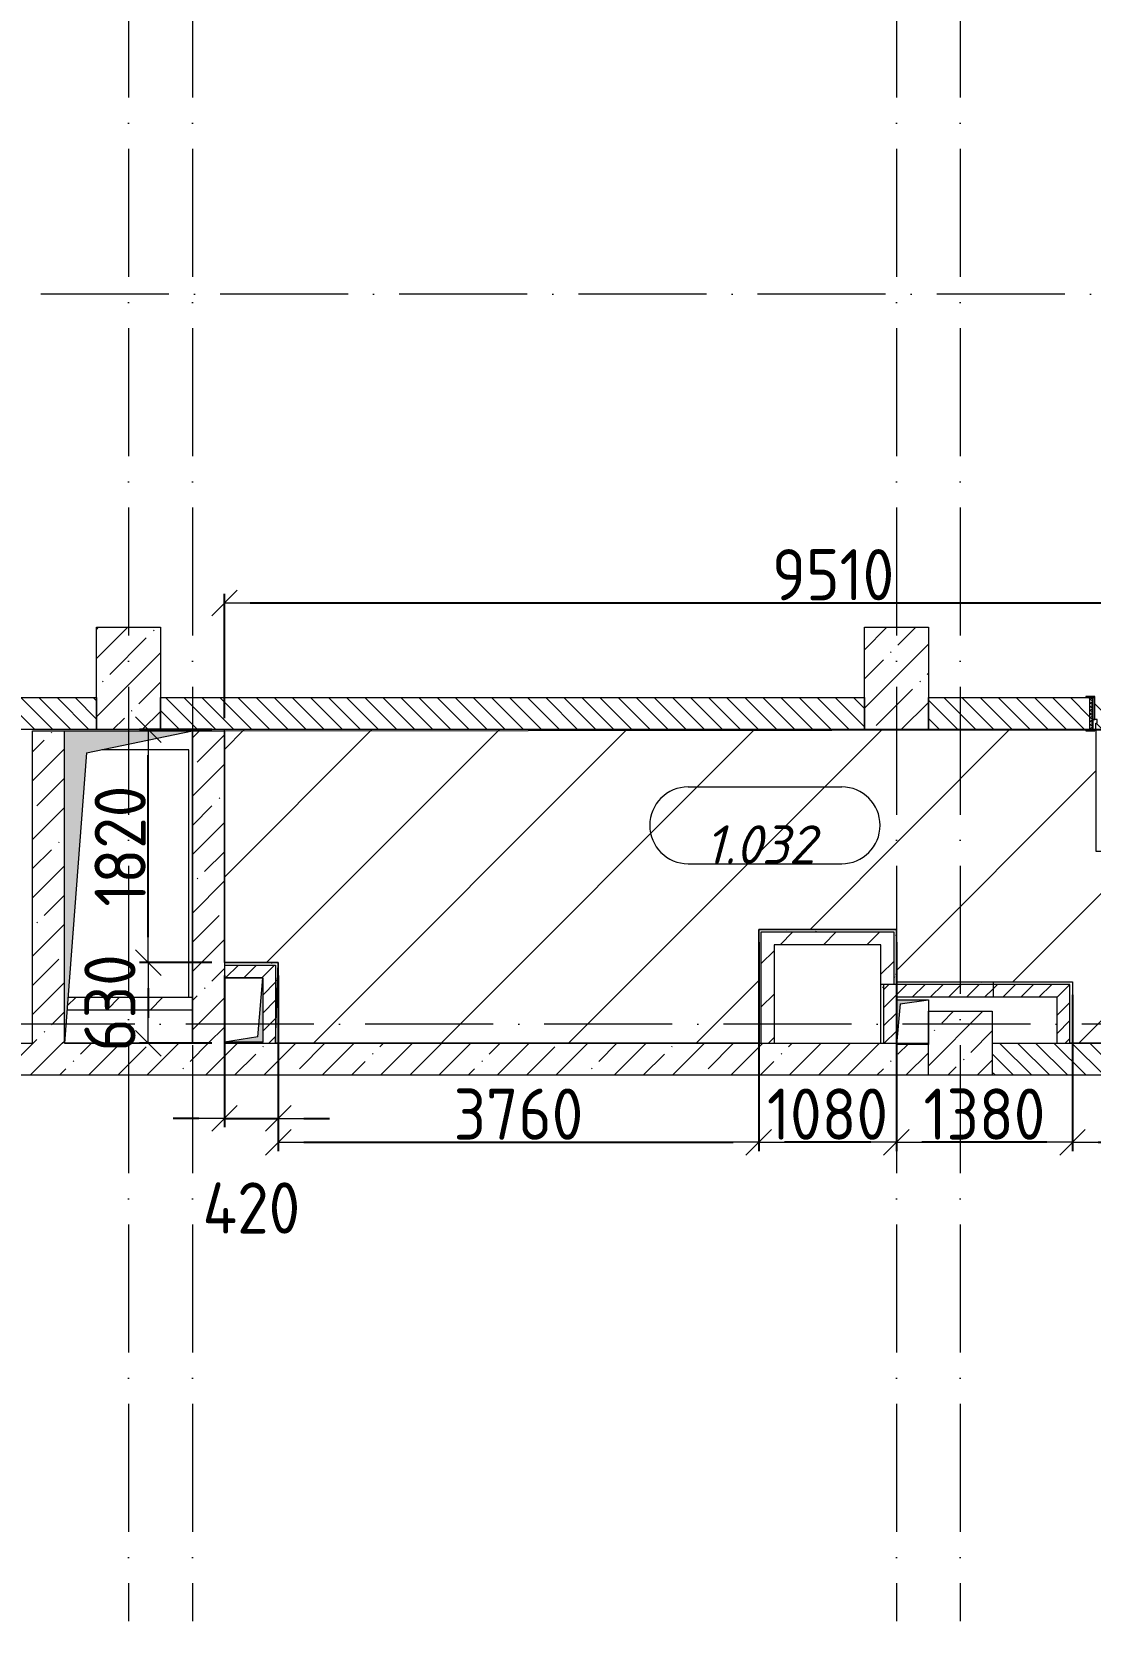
# Model space of a CAD drawing. Header units: millimetres. Extents: x 222978 to 324953, y 104171 to 146527.
# Drawn here: x 271880 to 280151, y 104561 to 116974 of the extents above; entities that cross this region are included whole.
import ezdxf

# ---------------------------------------------------------------- set-up
doc = ezdxf.new("R2010")
doc.units = ezdxf.units.MM
doc.linetypes.add('50_200_ШТРИХ_1Т_ш5_п1_п1_', pattern=[1400, 1000, -200, 0, -200])
for name, color, linetype, lineweight, true_color in [('A-AREA-IDEN-1', 7, 'Continuous', 9, 0xaaaaaa), ('I-WALL-2', 7, 'Continuous', 5, 0x787878), ('M-EQPM-1', 7, 'Continuous', 9, 0xaaaaaa), ('M-EQPM-2', 7, 'Continuous', 9, 0xe2e2e2), ('Оси-3', 7, '50_200_ШТРИХ_1Т_ш5_п1_п1_', 9, 0xaaaaaa)]:
    doc.layers.add(name, color=color, linetype=linetype, lineweight=lineweight, true_color=true_color)
for name, color, linetype, lineweight in [('A-CLNG', 7, 'Continuous', 9), ('A-CLNG-PATT', 7, 'Continuous', 9), ('A-DOOR', 7, 'Continuous', 9), ('A-DOOR-1', 7, 'Continuous', 5), ('A-DOOR-FRAM', 7, 'Continuous', 9), ('A-DOOR-FRAM-1', 7, 'Continuous', 5), ('A-FLOR', 7, 'Continuous', 9), ('A-WALL', 7, 'Continuous', 5), ('A-WALL-FNSH-1', 7, 'Continuous', 5), ('I-WALL', 7, 'Continuous', 5), ('S-COLS', 7, 'Continuous', 9), ('S-COLS-1', 7, 'Continuous', 5), ('Размеры', 7, 'Continuous', 15)]:
    doc.layers.add(name, color=color, linetype=linetype, lineweight=lineweight)
doc.styles.add('ISOCPEUR_I', font='isocpeui.ttf', dxfattribs={"height": 300})
doc.styles.add('СПДС', font='isocpeur.ttf', dxfattribs={"width": 0.9})
doc.dimstyles.new('Больше Размера А3', dxfattribs={"dimtxt": 400, "dimasz": 200, "dimexe": 70, "dimexo": 100, "dimgap": 20, "dimtad": 1, "dimdec": 0, "dimrnd": 10, "dimzin": 0, "dimdsep": 46, "dimtxsty": 'СПДС', "dimblk": 'ARROWHEAD_6', "dimcen": 1, "dimclrd": 256, "dimclre": 256, "dimclrt": 256, "dimazin": 0, "dimtfac": 1, "dimtdec": 0, "dimtmove": 2, "dimatfit": 3, "dimfxl": 1, "dimtolj": 1, "dimtzin": 0, "dimarcsym": 0})
pattern_1 = [(45, (215635.8, 41643.1), (-228.0985, 228.0985), []), (45, (215863.9, 41643.1), (-228.0985, 228.0985), [403.225, -80.645, 6.706, -73.939])]
pattern_2 = [(135, (215635.79, 41643.11), (-70.71068, -70.71068), [])]
pattern_3 = [(45, (215635.79, 41643.11), (-70.71068, 70.71068), [])]
pattern_4 = [(0, (215635.79, 41643.11), (406.4, 101.6), [6.706, -298.094, 6.706, -298.094, -1625.6]), (0, (215635.79, 41643.11), (406.4, 101.6), [-609.6, 6.706, -602.894, 6.706, -298.094, -711.2]), (0, (215635.79, 41643.11), (406.4, 101.6), [-1524, 6.706, -196.494, 6.706, -501.294]), (120, (215788.19, 41693.91), (-291.18818, 301.15272), [6.706, -298.094, 6.706, -298.094, -1625.6]), (120, (215788.19, 41693.91), (-291.18818, 301.15272), [-609.6, 6.706, -602.894, 6.706, -298.094, -711.2]), (120, (215788.19, 41693.91), (-291.18818, 301.15272), [-1524, 6.706, -196.494, 6.706, -501.294]), (240, (215838.99, 41897.11), (-115.21182, -402.75272), [6.706, -298.094, 6.706, -298.094, -1625.6]), (240, (215838.99, 41897.11), (-115.21182, -402.75272), [-609.6, 6.706, -602.894, 6.706, -298.094, -711.2]), (240, (215838.99, 41897.11), (-115.21182, -402.75272), [-1524, 6.706, -196.494, 6.706, -501.294])]
pattern_5 = [(45, (215635.79, 41643.1), (-169.7056, 169.7056), [])]

# ---------------------------------------------------------------- blocks, each defined once
blk = doc.blocks.new('110_Дверь_СКБ_2Ст - СОШ_Д-22_1_Дв_2000x2100h_Физкультурный зал_ Зал для хореографии_ Снарядная_ Инвентарная_EI30-25959547-АИ_План потолка_1 этаж')
at = {"layer": 'A-DOOR-FRAM-1'}
h = blk.add_hatch(dxfattribs=at)
h.set_pattern_fill('FP_109', color=256, style=0, pattern_type=2)
h.set_pattern_definition([(45, (-821.384, 189.685), (-14.1421, 14.1421), []), (135, (-821.384, 189.685), (-14.1421, -14.1421), [])])
h.paths.add_polyline_path([(-987.5, 125), (-987.5, -125), (-962.5, -125), (-962.5, 125)])
h = blk.add_hatch(dxfattribs=at)
h.set_pattern_fill('FP_110', color=256, style=0, pattern_type=2)
h.set_pattern_definition([(135, (1301.41, 189.685), (-14.1421, -14.1421), []), (225, (1301.41, 189.685), (14.1421, -14.1421), [])])
h.paths.add_polyline_path([(987.5, 125), (987.5, -125), (1012.5, -125), (1012.5, 125)])
at = {"layer": 'A-DOOR'}
for p, q in [((-937.5, 1075), (-937.5, 125)), ((-887.5, 1075), (-937.5, 1075)), ((-887.5, 125), (-887.5, 1075)), ((962.5, 1075), (912.5, 1075)), ((912.5, 1075), (912.5, 125)), ((962.5, 125), (962.5, 1075)), ((-937.5, 125), (-887.5, 125)), ((912.5, 125), (962.5, 125))]:
    blk.add_line(p, q, dxfattribs=at)
at = {"layer": 'A-DOOR-1'}
for centre, start, end in [((-937.5, 125), 360, 90), ((962.5, 125), 90, 109.43525), ((962.5, 125), 136.72696, 180)]:
    blk.add_arc(centre, 950, start, end, dxfattribs=at)
at = {"layer": 'A-DOOR-FRAM'}
for p, q in [((-947.5, 133), (-1017.5, 133)), ((-1017.5, 133), (-1017.5, 125)), ((-1017.5, 125), (-947.5, 125)), ((-962.5, 125), (-987.5, 125)), ((-987.5, 125), (-987.5, -125)), ((-937.5, 125), (-962.5, 125)), ((-962.5, 125), (-962.5, 45)), ((-962.5, -125), (-962.5, 125)), ((-947.5, 125), (-947.5, 133)), ((-937.5, 75), (-937.5, 125)), ((962.5, 125), (962.5, 75)), ((987.5, 125), (962.5, 125)), ((1042.5, 133), (972.5, 133)), ((972.5, 133), (972.5, 125)), ((972.5, 125), (1042.5, 125)), ((987.5, 45), (987.5, 125)), ((1012.5, 125), (987.5, 125)), ((987.5, 125), (987.5, -125)), ((1012.5, -125), (1012.5, 125)), ((1042.5, 125), (1042.5, 133)), ((-962.5, 45), (-927.5, 45)), ((-947.5, 45), (-962.5, 45)), ((-962.5, 45), (-962.5, -125)), ((-947.5, -125), (-947.5, 45)), ((-927.5, 75), (-937.5, 75)), ((-927.5, 45), (-927.5, 75)), ((962.5, 75), (952.5, 75)), ((952.5, 75), (952.5, 45)), ((952.5, 45), (987.5, 45)), ((987.5, 45), (972.5, 45)), ((972.5, 45), (972.5, -125)), ((987.5, -125), (987.5, 45)), ((-947.5, -125), (-1017.5, -125)), ((-1017.5, -125), (-1017.5, -133)), ((-1017.5, -133), (-947.5, -133)), ((-987.5, -125), (-962.5, -125)), ((-962.5, -125), (-947.5, -125)), ((-947.5, -133), (-947.5, -125)), ((1042.5, -125), (972.5, -125)), ((972.5, -125), (972.5, -133)), ((972.5, -125), (987.5, -125)), ((972.5, -133), (1042.5, -133)), ((987.5, -125), (1012.5, -125)), ((1042.5, -133), (1042.5, -125))]:
    blk.add_line(p, q, dxfattribs=at)
blk = doc.blocks.new('Канал вертикальный прямоугольный - Шахта - значок проема-25054684-АИ_План потолка_1 этаж')
at = {"layer": 'M-EQPM-2'}
blk.add_hatch(color=256, dxfattribs=at).paths.add_polyline_path([(-500, -1220), (-328, 1048), (500, 1220), (-500, 1220), (-500, -920)])
at = {"layer": 'M-EQPM-1'}
for p, q in [((-500, -1220), (-500, 1220)), ((-500, 1220), (500, 1220)), ((-328, 1048), (500, 1220)), ((500, 1220), (500, -1220)), ((-328, 1048), (-500, -1220)), ((500, -1220), (-500, -1220))]:
    blk.add_line(p, q, dxfattribs=at)
blk = doc.blocks.new('BSC_Колонна _Прямоугольная - 500х500-V297-АИ_План потолка_1 этаж')
at = {"layer": 'S-COLS-1'}
h = blk.add_hatch(dxfattribs=at)
h.set_pattern_fill('FP_188', color=256, style=0, pattern_type=2)
h.set_pattern_definition([(45, (-63500, -67431.04), (-228.0985, 228.0985), []), (45, (-63271.9, -67431.04), (-228.0985, 228.0985), [403.225, -80.645, 6.706, -73.939])])
h.paths.add_polyline_path([(250, -250), (250, 250), (-250, 250), (-250, -250)])
for p, q in [((-250, 250), (250, 250)), ((-250, -250), (-250, 250)), ((250, 250), (250, -250)), ((250, -250), (-250, -250))]:
    blk.add_line(p, q, dxfattribs=at)
blk = doc.blocks.new('Канал вертикальный прямоугольный - Шахта - значок проема-24087344-АИ_План потолка_1 этаж')
at = {"layer": 'M-EQPM-2'}
blk.add_hatch(color=256, dxfattribs=at).paths.add_polyline_path([(-150, 250), (-150, -250), (-110, 210), (150, 250), (-110, 250)])
at = {"layer": 'M-EQPM-1'}
for p, q in [((-150, -250), (-150, 250)), ((-150, 250), (150, 250)), ((-110, 210), (150, 250)), ((150, 250), (150, -250)), ((-110, 210), (-150, -250)), ((150, -250), (-150, -250))]:
    blk.add_line(p, q, dxfattribs=at)
blk = doc.blocks.new('Канал вертикальный прямоугольный - Шахта - значок проема-24087384-АИ_План потолка_1 этаж')
at = {"layer": 'M-EQPM-2'}
blk.add_hatch(color=256, dxfattribs=at).paths.add_polyline_path([(-125, -175), (-95, 145), (125, 175), (-125, 175), (-125, -165)])
at = {"layer": 'M-EQPM-1'}
for p, q in [((-125, -175), (-125, 175)), ((-125, 175), (125, 175)), ((-95, 145), (-125, -175)), ((-95, 145), (125, 175)), ((125, 175), (125, -175)), ((125, -175), (-125, -175))]:
    blk.add_line(p, q, dxfattribs=at)
blk = doc.blocks.new('AAR_СКБ_Марка_помещения_1_5 ммп - Номер-27962133-АИ_План потолка_1 этаж')
at = {"layer": 'A-AREA-IDEN-1'}
for p, q in [((-2.987, 3), (3.013, 3)), ((-2.987, 0), (3.013, 0))]:
    blk.add_line(p, q, dxfattribs=at)
for centre, start, end in [((-2.987, 1.5), 90, 270), ((3.013, 1.5), 270, 90)]:
    blk.add_arc(centre, 1.5, start, end, dxfattribs=at)
blk = doc.blocks.new('ARROWHEAD_6')
at = {"color": 0, "linetype": 'Continuous'}
for p, q in [((0, 0), (-1, 0)), ((-0.5, -0.5), (0.5, 0.5))]:
    blk.add_line(p, q, dxfattribs=at)
blk = doc.blocks.new('*D52')
at = {"layer": 'Defpoints', "color": 0, "lineweight": 60, "transparency": 16777216}
for p in [(282898, 112514), (273386, 111514), (282898, 111514)]:
    blk.add_point(p, dxfattribs=at)
at = {"layer": 'Размеры', "lineweight": -2, "transparency": 16777216}
for p, q in [((273386, 111614), (273386, 112584)), ((273586, 112514), (282698, 112514)), ((282898, 111614), (282898, 112584))]:
    blk.add_line(p, q, dxfattribs=at)
at = {"layer": 'Размеры', "lineweight": -2, "transparency": 16777216, "xscale": 200, "yscale": 200, "zscale": 200, "rotation": 180}
blk.add_blockref('ARROWHEAD_6', (273386, 112514), dxfattribs=at)
at = {"layer": 'Размеры', "lineweight": -2, "transparency": 16777216, "xscale": 200, "yscale": 200, "zscale": 200}
blk.add_blockref('ARROWHEAD_6', (282898, 112514), dxfattribs=at)
at = {"layer": 'Размеры', "transparency": 16777216, "insert": (278142, 112734), "char_height": 400, "attachment_point": 5, "style": 'СПДС'}
blk.add_mtext('\\A1;9510', dxfattribs=at)
blk = doc.blocks.new('*D42')
at = {"layer": 'Defpoints', "color": 0, "lineweight": 60, "transparency": 16777216}
for p in [(272791, 111524), (273386, 111524), (273386, 109704)]:
    blk.add_point(p, dxfattribs=at)
at = {"layer": 'Размеры', "lineweight": -2, "transparency": 16777216}
for p, q in [((273286, 111524), (272721, 111524)), ((272791, 109904), (272791, 111324)), ((273286, 109704), (272721, 109704))]:
    blk.add_line(p, q, dxfattribs=at)
at = {"layer": 'Размеры', "lineweight": -2, "transparency": 16777216, "xscale": 200, "yscale": 200, "zscale": 200}
for p, rotation in [((272791, 111524), 90), ((272791, 109704), 270)]:
    blk.add_blockref('ARROWHEAD_6', p, dxfattribs=dict(at, rotation=rotation))
at = {"layer": 'Размеры', "transparency": 16777216, "insert": (272571, 110614), "char_height": 400, "attachment_point": 5, "rotation": 90, "style": 'СПДС'}
blk.add_mtext('\\A1;1820', dxfattribs=at)
blk = doc.blocks.new('*D43')
at = {"layer": 'Defpoints', "color": 0, "lineweight": 60, "transparency": 16777216}
for p in [(273386, 109704), (273806, 109704), (273806, 108488)]:
    blk.add_point(p, dxfattribs=at)
at = {"layer": 'Размеры', "lineweight": -2, "transparency": 16777216}
for p, q in [((273386, 109604), (273386, 108418)), ((273806, 109604), (273806, 108418)), ((273186, 108488), (272986, 108488)), ((273386, 108488), (273806, 108488)), ((274006, 108488), (274206, 108488))]:
    blk.add_line(p, q, dxfattribs=at)
at = {"layer": 'Размеры', "lineweight": -2, "transparency": 16777216, "xscale": 200, "yscale": 200, "zscale": 200}
blk.add_blockref('ARROWHEAD_6', (273386, 108488), dxfattribs=at)
at = {"layer": 'Размеры', "lineweight": -2, "transparency": 16777216, "xscale": 200, "yscale": 200, "zscale": 200, "rotation": 180}
blk.add_blockref('ARROWHEAD_6', (273806, 108488), dxfattribs=at)
at = {"layer": 'Размеры', "transparency": 16777216, "insert": (273596, 107788), "char_height": 400, "attachment_point": 5, "style": 'СПДС'}
blk.add_mtext('\\A1;420', dxfattribs=at)
blk = doc.blocks.new('*D44')
at = {"layer": 'Defpoints', "color": 0, "lineweight": 60, "transparency": 16777216}
for p in [(277561, 109964), (273806, 109704), (277561, 108301)]:
    blk.add_point(p, dxfattribs=at)
at = {"layer": 'Размеры', "lineweight": -2, "transparency": 16777216}
for p, q in [((277561, 109864), (277561, 108231)), ((273806, 109604), (273806, 108231)), ((274006, 108301), (277361, 108301))]:
    blk.add_line(p, q, dxfattribs=at)
at = {"layer": 'Размеры', "lineweight": -2, "transparency": 16777216, "xscale": 200, "yscale": 200, "zscale": 200, "rotation": 180}
blk.add_blockref('ARROWHEAD_6', (273806, 108301), dxfattribs=at)
at = {"layer": 'Размеры', "lineweight": -2, "transparency": 16777216, "xscale": 200, "yscale": 200, "zscale": 200}
blk.add_blockref('ARROWHEAD_6', (277561, 108301), dxfattribs=at)
at = {"layer": 'Размеры', "transparency": 16777216, "insert": (275683, 108521), "char_height": 400, "attachment_point": 5, "style": 'СПДС'}
blk.add_mtext('\\A1;3760', dxfattribs=at)
blk = doc.blocks.new('*D45')
at = {"layer": 'Defpoints', "color": 0, "lineweight": 60, "transparency": 16777216}
for p in [(277561, 109964), (278636, 109964), (277561, 108301)]:
    blk.add_point(p, dxfattribs=at)
at = {"layer": 'Размеры', "lineweight": -2, "transparency": 16777216}
for p, q in [((277561, 109864), (277561, 108231)), ((278636, 109864), (278636, 108231)), ((278436, 108301), (277761, 108301))]:
    blk.add_line(p, q, dxfattribs=at)
at = {"layer": 'Размеры', "lineweight": -2, "transparency": 16777216, "xscale": 200, "yscale": 200, "zscale": 200, "rotation": 180}
blk.add_blockref('ARROWHEAD_6', (277561, 108301), dxfattribs=at)
at = {"layer": 'Размеры', "lineweight": -2, "transparency": 16777216, "xscale": 200, "yscale": 200, "zscale": 200}
blk.add_blockref('ARROWHEAD_6', (278636, 108301), dxfattribs=at)
at = {"layer": 'Размеры', "transparency": 16777216, "insert": (278098, 108521), "char_height": 400, "attachment_point": 5, "style": 'СПДС'}
blk.add_mtext('\\A1;1080', dxfattribs=at)
blk = doc.blocks.new('*D46')
at = {"layer": 'Defpoints', "color": 0, "lineweight": 60, "transparency": 16777216}
for p in [(278636, 109554), (280012, 109554), (278636, 108301)]:
    blk.add_point(p, dxfattribs=at)
at = {"layer": 'Размеры', "lineweight": -2, "transparency": 16777216}
for p, q in [((278636, 109454), (278636, 108231)), ((280012, 109454), (280012, 108231)), ((279812, 108301), (278836, 108301))]:
    blk.add_line(p, q, dxfattribs=at)
at = {"layer": 'Размеры', "lineweight": -2, "transparency": 16777216, "xscale": 200, "yscale": 200, "zscale": 200, "rotation": 180}
blk.add_blockref('ARROWHEAD_6', (278636, 108301), dxfattribs=at)
at = {"layer": 'Размеры', "lineweight": -2, "transparency": 16777216, "xscale": 200, "yscale": 200, "zscale": 200}
blk.add_blockref('ARROWHEAD_6', (280012, 108301), dxfattribs=at)
at = {"layer": 'Размеры', "transparency": 16777216, "insert": (279324, 108521), "char_height": 400, "attachment_point": 5, "style": 'СПДС'}
blk.add_mtext('\\A1;1380', dxfattribs=at)
blk = doc.blocks.new('*D47')
at = {"layer": 'Defpoints', "color": 0, "lineweight": 60, "transparency": 16777216}
for p in [(280012, 109074), (284336, 109074), (284336, 108301)]:
    blk.add_point(p, dxfattribs=at)
at = {"layer": 'Размеры', "lineweight": -2, "transparency": 16777216}
for p, q in [((280012, 108974), (280012, 108231)), ((284336, 108974), (284336, 108231)), ((280212, 108301), (284136, 108301))]:
    blk.add_line(p, q, dxfattribs=at)
at = {"layer": 'Размеры', "lineweight": -2, "transparency": 16777216, "xscale": 200, "yscale": 200, "zscale": 200, "rotation": 180}
blk.add_blockref('ARROWHEAD_6', (280012, 108301), dxfattribs=at)
at = {"layer": 'Размеры', "lineweight": -2, "transparency": 16777216, "xscale": 200, "yscale": 200, "zscale": 200}
blk.add_blockref('ARROWHEAD_6', (284336, 108301), dxfattribs=at)
at = {"layer": 'Размеры', "transparency": 16777216, "insert": (282174, 108521), "char_height": 400, "attachment_point": 5, "style": 'СПДС'}
blk.add_mtext('\\A1;4320', dxfattribs=at)
blk = doc.blocks.new('*D50')
at = {"layer": 'Defpoints', "color": 0, "lineweight": 60, "transparency": 16777216}
for p in [(273386, 109704), (272791, 109074), (273386, 109074)]:
    blk.add_point(p, dxfattribs=at)
at = {"layer": 'Размеры', "lineweight": -2, "transparency": 16777216}
for p, q in [((273286, 109704), (272721, 109704)), ((272791, 109504), (272791, 109274)), ((273286, 109074), (272721, 109074))]:
    blk.add_line(p, q, dxfattribs=at)
at = {"layer": 'Размеры', "lineweight": -2, "transparency": 16777216, "xscale": 200, "yscale": 200, "zscale": 200}
for p, rotation in [((272791, 109704), 90), ((272791, 109074), 270)]:
    blk.add_blockref('ARROWHEAD_6', p, dxfattribs=dict(at, rotation=rotation))
at = {"layer": 'Размеры', "transparency": 16777216, "insert": (272491, 109389), "char_height": 400, "attachment_point": 5, "rotation": 90, "style": 'СПДС'}
blk.add_mtext('\\A1;630', dxfattribs=at)

msp = doc.modelspace()

# ---------------------------------------------------------------- hatches: boundary and pattern name
at = {"layer": 'A-CLNG-PATT'}
h = msp.add_hatch(dxfattribs=at)
h.set_pattern_fill('ANSI31', color=5, scale=222, style=0)
h.set_pattern_definition([(45, (38557.1, 144.8), (-498.4042, 498.4042), [])])
h.paths.add_polyline_path([(274358.8, 109074.2), (277560.8, 109074.2), (277560.8, 109964.2), (278635.8, 109964.2), (278635.8, 109554.2), (280011.8, 109554.2), (280012.3, 109074.2), (284335.8, 109074.2), (284335.8, 109323.8), (284835.8, 109323.8), (284835.8, 109074.2), (287110.8, 109074.2), (287110.8, 111523.8), (283317.5, 111523.8), (283317.5, 111194.2), (282877.5, 111194.2), (282877.5, 111523.8), (282175.8, 111523.8), (282175.8, 111515.8), (282105.8, 111515.8), (282105.8, 111523.8), (282095.8, 111523.8), (282095.8, 110573.8), (282045.8, 110573.8), (282045.8, 111523.8), (280245.8, 111523.8), (280245.8, 110573.8), (280195.8, 110573.8), (280195.8, 111523.8), (280185.8, 111523.8), (280185.8, 111515.8), (280115.8, 111515.8), (280115.8, 111523.8), (280011.8, 111523.8), (279271.8, 111523.8), (273385.8, 111523.8), (273385.8, 109704.2), (273805.8, 109704.2), (273805.8, 109074.2)])
h.paths.add_polyline_path([(284710.8, 110874.2), (285310.8, 110874.2), (285310.8, 110274.2)], flags=16)
h.paths.add_polyline_path([(281110.8, 110874.2), (280510.8, 110874.2), (281110.8, 110874.2), (281110.8, 110389.5)], flags=16)
h.paths.add_polyline_path([(276310.8, 110874.2), (275710.8, 110874.2), (276310.8, 110874.2), (276310.8, 110431.1)], flags=16)
at = {"layer": 'A-WALL'}
h = msp.add_hatch(dxfattribs=at)
h.set_pattern_fill('FP_1', color=256, style=0, pattern_type=2)
h.set_pattern_definition(pattern_1)
h.paths.add_polyline_path([(271885.8, 109074.2), (272135.8, 109074.2), (272135.8, 111514.2), (271885.8, 111514.2), (271885.8, 109376.5)])
h = msp.add_hatch(dxfattribs=at)
h.set_pattern_fill('FP_1', color=256, style=0, pattern_type=2)
h.set_pattern_definition(pattern_1)
h.paths.add_polyline_path([(273384.5, 109074.2), (273385.8, 109074.2), (273385.8, 111514.2), (273135.8, 111514.2), (273135.8, 109074.2), (273260.8, 109074.2)])
h = msp.add_hatch(dxfattribs=at)
h.set_pattern_fill('FP_1', color=256, style=0, pattern_type=2)
h.set_pattern_definition(pattern_1)
h.paths.add_polyline_path([(273260.8, 108824.2), (273260.8, 109074.2), (271020.7, 109074.2), (271020.7, 108824.2), (272941.3, 108824.2)])
h.paths.add_polyline_path([(265835.8, 108824.2), (269870.7, 108824.2), (269870.7, 109074.2), (265835.8, 109074.2), (265835.8, 108924.2)])
h.paths.add_polyline_path([(269980.7, 108824.2), (270920.7, 108824.2), (270920.7, 108864.2), (270910.7, 108864.2), (270910.7, 108904.2), (270955.7, 108904.2), (270955.7, 109074.2), (269935.7, 109074.2), (269935.7, 108904.2), (269980.7, 108904.2), (269980.7, 108864.2), (269970.7, 108864.2), (269970.7, 108824.2)])
h = msp.add_hatch(dxfattribs=at)
h.set_pattern_fill('FP_1', color=256, style=0, pattern_type=2)
h.set_pattern_definition(pattern_1)
h.paths.add_polyline_path([(274358.8, 108824.2), (278885.8, 108824.2), (278885.8, 109074.2), (278636.7, 109073.3), (278635.8, 109074.2), (273260.8, 109074.2), (273260.8, 108824.2), (273823.3, 108824.2)])
at = {"layer": 'I-WALL'}
h = msp.add_hatch(dxfattribs=at)
h.set_pattern_fill('FP_2', color=256, style=0, pattern_type=2)
h.set_pattern_definition(pattern_2)
h.paths.add_polyline_path([(273107.8, 111523.8), (273395.8, 111523.8), (273395.8, 111773.8), (272885.8, 111773.8), (272885.8, 111523.8), (272941.3, 111523.8)])
h.paths.add_polyline_path([(269708.2, 111523.8), (272385.8, 111523.8), (272385.8, 111773.8), (266635.8, 111773.8), (266635.8, 111523.8), (268970.7, 111523.8)])
h = msp.add_hatch(dxfattribs=at)
h.set_pattern_fill('FP_2', color=256, style=0, pattern_type=2)
h.set_pattern_definition(pattern_2)
h.paths.add_polyline_path([(279650, 111523.8), (280145.8, 111523.8), (280145.8, 111773.8), (278885.8, 111773.8), (278885.8, 111523.8), (279271.8, 111523.8)])
h.paths.add_polyline_path([(273805.8, 111523.8), (278385.8, 111523.8), (278385.8, 111773.8), (273395.8, 111773.8), (273395.8, 111523.8)])
h.paths.add_polyline_path([(287116.6, 111523.8), (287360.8, 111523.8), (287360.8, 111773.8), (284835.8, 111773.8), (284835.8, 111523.8), (287110.8, 111523.8)])
h.paths.add_polyline_path([(283297.5, 111523.8), (284335.8, 111523.8), (284335.8, 111773.8), (282145.8, 111773.8), (282145.8, 111523.8), (283197.5, 111523.8)])
h.paths.add_polyline_path([(280195.8, 111523.8), (282095.8, 111523.8), (282095.8, 111573.8), (282085.8, 111573.8), (282085.8, 111603.8), (282105.8, 111603.8), (282105.8, 111773.8), (280185.8, 111773.8), (280185.8, 111603.8), (280205.8, 111603.8), (280205.8, 111573.8), (280195.8, 111573.8), (280195.8, 111536.9)])
h = msp.add_hatch(dxfattribs=at)
h.set_pattern_fill('FP_5', color=256, style=0, pattern_type=2)
h.set_pattern_definition(pattern_5)
h.paths.add_polyline_path([(277680.8, 109074.2), (277680.8, 109944.2), (277580.8, 109944.2), (277580.8, 109074.2)])
h = msp.add_hatch(dxfattribs=at)
h.set_pattern_fill('FP_5', color=256, style=0, pattern_type=2)
h.set_pattern_definition(pattern_5)
h.paths.add_polyline_path([(278515.8, 109844.2), (278515.8, 109944.2), (277680.8, 109944.2), (277680.8, 109844.2)])
h = msp.add_hatch(dxfattribs=at)
h.set_pattern_fill('FP_5', color=256, style=0, pattern_type=2)
h.set_pattern_definition(pattern_5)
h.paths.add_polyline_path([(278515.8, 109534.2), (278615.8, 109534.2), (278615.8, 109944.2), (278515.8, 109944.2), (278515.8, 109554.2)])
h = msp.add_hatch(dxfattribs=at)
h.set_pattern_fill('FP_4', color=256, style=0, pattern_type=2)
h.set_pattern_definition(pattern_3)
h.paths.add_polyline_path([(273645.8, 109584.2), (273785.8, 109584.2), (273785.8, 109684.2), (273385.8, 109684.2), (273385.8, 109584.2), (273402.4, 109584.2)])
h = msp.add_hatch(dxfattribs=at)
h.set_pattern_fill('FP_4', color=256, style=0, pattern_type=2)
h.set_pattern_definition(pattern_3)
h.paths.add_polyline_path([(273785.8, 109074.2), (273785.8, 109584.2), (273685.8, 109584.2), (273685.8, 109074.2)])
h = msp.add_hatch(dxfattribs=at)
h.set_pattern_fill('FP_4', color=256, style=0, pattern_type=2)
h.set_pattern_definition(pattern_3)
h.paths.add_polyline_path([(278615.8, 109434.2), (279391.8, 109434.2), (279391.8, 109534.2), (278535.8, 109534.2), (278535.8, 109434.2), (278611.4, 109434.2)])
h = msp.add_hatch(dxfattribs=at)
h.set_pattern_fill('FP_4', color=256, style=0, pattern_type=2)
h.set_pattern_definition(pattern_3)
h.paths.add_polyline_path([(279391.8, 109434.2), (279991.8, 109434.2), (279991.8, 109534.2), (279391.8, 109534.2)])
h = msp.add_hatch(dxfattribs=at)
h.set_pattern_fill('FP_5', color=256, style=0, pattern_type=2)
h.set_pattern_definition(pattern_5)
h.paths.add_polyline_path([(273135.8, 109334.2), (273135.8, 109434.2), (272163.1, 109434.2), (272155.5, 109334.2), (272941.3, 109334.2)])
h = msp.add_hatch(dxfattribs=at)
h.set_pattern_fill('FP_4', color=256, style=0, pattern_type=2)
h.set_pattern_definition(pattern_3)
h.paths.add_polyline_path([(278535.8, 109074.2), (278635.8, 109074.2), (278635.8, 109434.2), (278535.8, 109434.2), (278535.8, 109130.8)])
h = msp.add_hatch(dxfattribs=at)
h.set_pattern_fill('FP_4', color=256, style=0, pattern_type=2)
h.set_pattern_definition(pattern_3)
h.paths.add_polyline_path([(279991.8, 109074.2), (279991.8, 109434.2), (279891.8, 109434.2), (279891.8, 109074.2)])
h = msp.add_hatch(dxfattribs=at)
h.set_pattern_fill('FP_2', color=256, style=0, pattern_type=2)
h.set_pattern_definition(pattern_2)
h.paths.add_polyline_path([(284335.8, 108824.2), (284335.5, 109074.2), (279385.8, 109073.8), (279385.8, 108824.2), (282877.5, 108824.2)])
h.paths.add_polyline_path([(287110.8, 108824.2), (287110.8, 109074.2), (284835.8, 109074.2), (284835.8, 108824.2)])
at = {"layer": 'I-WALL-2'}
h = msp.add_hatch(dxfattribs=at)
h.set_pattern_fill('FP_3', color=256, style=0, pattern_type=2)
h.set_pattern_definition(pattern_4)
h.paths.add_polyline_path([(277580.8, 109074.2), (277580.8, 109964.2), (277560.8, 109964.2), (277560.8, 109074.2)])
h = msp.add_hatch(dxfattribs=at)
h.set_pattern_fill('FP_3', color=256, style=0, pattern_type=2)
h.set_pattern_definition(pattern_4)
h.paths.add_polyline_path([(278515.8, 109944.2), (278615.8, 109944.2), (278614.8, 109964.2), (277580.8, 109964.2), (277580.8, 109944.2), (277680.8, 109944.2)])
h = msp.add_hatch(dxfattribs=at)
h.set_pattern_fill('FP_3', color=256, style=0, pattern_type=2)
h.set_pattern_definition(pattern_4)
h.paths.add_polyline_path([(278635.8, 109554.2), (278635.8, 109964.2), (278615.8, 109964.2), (278615.8, 109554.2)])
h = msp.add_hatch(dxfattribs=at)
h.set_pattern_fill('FP_3', color=256, style=0, pattern_type=2)
h.set_pattern_definition(pattern_4)
h.paths.add_polyline_path([(273485.8, 109684.2), (273805.8, 109684.2), (273805.8, 109704.2), (273385.8, 109704.2), (273385.8, 109684.2), (273388.5, 109684.2)])
h = msp.add_hatch(dxfattribs=at)
h.set_pattern_fill('FP_3', color=256, style=0, pattern_type=2)
h.set_pattern_definition(pattern_4)
h.paths.add_polyline_path([(273805.8, 109074.2), (273805.8, 109684.2), (273785.8, 109684.2), (273785.8, 109074.2)])
h = msp.add_hatch(dxfattribs=at)
h.set_pattern_fill('FP_3', color=256, style=0, pattern_type=2)
h.set_pattern_definition(pattern_4)
h.paths.add_polyline_path([(278535.8, 109074.2), (278535.8, 109534.2), (278515.8, 109534.2), (278515.8, 109074.2)])
h = msp.add_hatch(dxfattribs=at)
h.set_pattern_fill('FP_3', color=256, style=0, pattern_type=2)
h.set_pattern_definition(pattern_4)
h.paths.add_polyline_path([(278635.8, 109534.2), (279391.8, 109534.2), (279391.8, 109554.2), (278615.8, 109554.2), (278615.8, 109534.2), (278622.7, 109534.2)])
at = {"layer": 'S-COLS-1'}
h = msp.add_hatch(dxfattribs=at)
h.set_pattern_fill('FP_1', color=256, style=0, pattern_type=2)
h.set_pattern_definition(pattern_1)
h.paths.add_polyline_path([(272385.8, 111523.8), (272885.8, 111523.8), (272885.8, 112323.8), (272385.8, 112323.8), (272385.8, 111773.8)])
h = msp.add_hatch(dxfattribs=at)
h.set_pattern_fill('FP_1', color=256, style=0, pattern_type=2)
h.set_pattern_definition(pattern_1)
h.paths.add_polyline_path([(278611.4, 111523.8), (278885.8, 111523.8), (278885.8, 112323.8), (278385.8, 112323.8), (278385.8, 111523.8)])

# ---------------------------------------------------------------- linework, layer by layer
at = {"layer": 'A-CLNG'}
msp.add_line((273385.8, 111514.2), (273385.8, 111523.8), dxfattribs=at)
at = {"layer": 'A-FLOR'}
for p, q in [((273107.8, 111367.1), (272427.8, 111367.1)), ((273107.8, 109434.2), (273107.8, 111367.1))]:
    msp.add_line(p, q, dxfattribs=at)
at = {"layer": 'A-WALL'}
for p, q in [((266635.8, 111773.8), (272385.8, 111773.8)), ((272385.8, 111773.8), (272385.8, 111523.8)), ((272885.8, 111523.8), (272885.8, 111773.8)), ((272885.8, 111773.8), (278385.8, 111773.8)), ((278385.8, 111773.8), (278385.8, 111523.8)), ((278885.8, 111773.8), (280115.8, 111773.8)), ((278885.8, 111523.8), (278885.8, 111773.8)), ((272385.8, 111523.8), (266635.8, 111523.8)), ((271885.8, 109074.2), (271885.8, 111514.2)), ((271885.8, 111514.2), (272135.8, 111514.2)), ((278385.8, 111523.8), (272885.8, 111523.8)), ((273135.8, 109074.2), (273135.8, 111514.2)), ((273135.8, 111514.2), (273385.8, 111514.2)), ((273385.8, 111514.2), (273385.8, 109074.2)), ((280115.8, 111523.8), (278885.8, 111523.8)), ((277580.8, 109074.2), (277580.8, 109944.2)), ((277580.8, 109944.2), (278615.8, 109944.2)), ((278615.8, 109944.2), (278615.8, 109534.2)), ((273385.8, 109684.2), (273785.8, 109684.2)), ((273785.8, 109684.2), (273785.8, 109074.2)), ((279991.8, 109534.2), (278515.8, 109534.2)), ((278535.8, 109534.2), (278535.8, 109074.2)), ((279991.8, 109074.2), (279991.8, 109534.2)), ((271025.7, 109074.2), (271885.8, 109074.2)), ((272135.8, 109074.2), (273135.8, 109074.2)), ((273385.8, 109074.2), (278635.8, 109074.2)), ((278636.8, 109074.2), (278885.8, 109074.2)), ((279385.8, 109074.2), (284335.8, 109074.2)), ((278885.8, 108824.2), (271025.7, 108824.2)), ((284335.8, 108824.2), (279385.8, 108824.2))]:
    msp.add_line(p, q, dxfattribs=at)
at = {"layer": 'A-WALL-FNSH-1'}
for p, q in [((277560.8, 109074.2), (277560.8, 109964.2)), ((277560.8, 109964.2), (278635.8, 109964.2)), ((278635.8, 109964.2), (278635.8, 109554.2)), ((277680.8, 109844.2), (277680.8, 109074.2)), ((278515.8, 109844.2), (277680.8, 109844.2)), ((278515.8, 109074.2), (278515.8, 109844.2)), ((273385.8, 109704.2), (273805.8, 109704.2)), ((273805.8, 109704.2), (273805.8, 109074.2)), ((273685.8, 109584.2), (273385.8, 109584.2)), ((278635.8, 109554.2), (280011.8, 109554.2)), ((279391.8, 109554.2), (279391.8, 109434.2)), ((280011.8, 109554.2), (280011.8, 109074.2)), ((272163.1, 109434.2), (273135.8, 109434.2)), ((279891.8, 109434.2), (278635.8, 109434.2)), ((278635.8, 109434.2), (278635.8, 109413.6)), ((279891.8, 109074.2), (279891.8, 109434.2)), ((273135.8, 109334.2), (272155.5, 109334.2)), ((273685.8, 109074.2), (273685.8, 109084.2))]:
    msp.add_line(p, q, dxfattribs=at)
at = {"layer": 'S-COLS'}
for p, q in [((272385.8, 111523.8), (272385.8, 111773.8)), ((272885.8, 111773.8), (272885.8, 111523.8)), ((278385.8, 111523.8), (278385.8, 111773.8)), ((278885.8, 111773.8), (278885.8, 111523.8))]:
    msp.add_line(p, q, dxfattribs=at)
at = {"layer": 'S-COLS-1'}
for p, q in [((272385.8, 111773.8), (272385.8, 112323.8)), ((272385.8, 112323.8), (272885.8, 112323.8)), ((272885.8, 112323.8), (272885.8, 111773.8)), ((278385.8, 111773.8), (278385.8, 112323.8)), ((278385.8, 112323.8), (278885.8, 112323.8)), ((278885.8, 112323.8), (278885.8, 111773.8)), ((272885.8, 111523.8), (272385.8, 111523.8)), ((278885.8, 111523.8), (278385.8, 111523.8))]:
    msp.add_line(p, q, dxfattribs=at)
at = {"layer": 'Оси-3'}
for p, q in [((272635.8, 128660.6), (272635.8, 104560.7)), ((273135.8, 128660.6), (273135.8, 104560.7)), ((278635.8, 128660.6), (278635.8, 104560.7)), ((279135.8, 128660.6), (279135.8, 104560.7)), ((292552.9, 114924.2), (262735.6, 114924.2)), ((290885.8, 109224.2), (262735.6, 109224.2))]:
    msp.add_line(p, q, dxfattribs=at)
at = {"layer": 'Размеры'}
msp.add_lwpolyline([(273385.8, 111514.2), (282877.5, 111523.8), (282877.5, 111194.2), (283317.5, 111194.2), (283317.5, 111523.8), (287110.8, 111523.8), (287110.8, 109074.2), (284835.8, 109074.2), (284835.8, 109323.8), (284335.8, 109323.8), (284335.8, 109074.2), (279991.8, 109074.2), (279991.8, 109534.2), (278635.8, 109534.2), (278635.8, 109964.2), (277560.8, 109964.2), (277560.8, 109074.2), (273785.8, 109074.2), (273805.8, 109704.2), (273385.8, 109704.2)], close=True, dxfattribs=at)

# ---------------------------------------------------------------- block references
at = {"layer": 'A-AREA-IDEN-1', "xscale": 199.9999999999999, "yscale": 199.9999999999999, "zscale": 199.9999999999999}
msp.add_blockref('AAR_СКБ_Марка_помещения_1_5 ммп - Номер-27962133-АИ_План потолка_1 этаж', (277606, 110476.6), dxfattribs=at)
at = {"layer": 'A-DOOR', "rotation": 180}
msp.add_blockref('110_Дверь_СКБ_2Ст - СОШ_Д-22_1_Дв_2000x2100h_Физкультурный зал_ Зал для хореографии_ Снарядная_ Инвентарная_EI30-25959547-АИ_План потолка_1 этаж', (281158.3, 111648.8), dxfattribs=at)
at = {"layer": 'M-EQPM-1'}
for name, p in [('Канал вертикальный прямоугольный - Шахта - значок проема-25054684-АИ_План потолка_1 этаж', (272635.8, 110294.2)), ('Канал вертикальный прямоугольный - Шахта - значок проема-24087384-АИ_План потолка_1 этаж', (278760.8, 109238.6))]:
    msp.add_blockref(name, p, dxfattribs=at)
at = {"layer": 'M-EQPM-1', "rotation": 180}
msp.add_blockref('Канал вертикальный прямоугольный - Шахта - значок проема-24087344-АИ_План потолка_1 этаж', (273535.8, 109334.2), dxfattribs=at)
at = {"layer": 'S-COLS'}
msp.add_blockref('BSC_Колонна _Прямоугольная - 500х500-V297-АИ_План потолка_1 этаж', (279135.8, 109074.2), dxfattribs=at)

# ---------------------------------------------------------------- texts
at = {"layer": 'A-AREA-IDEN-1', "insert": (277570.3, 110476.6), "char_height": 300, "width": 900, "attachment_point": 8, "line_spacing_factor": 1.139951, "style": 'ISOCPEUR_I'}
msp.add_mtext('\\pxqc,t8.46667,16.93333,25.4,33.86667,42.33333,50.8,59.26667,67.73333,76.2,84.66667,93.13333,101.6,110.06667,118.53333,127,135.46667,143.93333,152.4,160.86667,169.33333,177.8,186.26667,194.73333,203.2,211.66667,220.13333,228.6,237.06667,245.53333,254,262.46667,270.93333;{1.032}', dxfattribs=at)

# ---------------------------------------------------------------- dimensions: what is measured, and where the dimension line sits
at = {"layer": 'Размеры'}
for base, p1, p2, picture, middle in [((282897.5, 112513.5), (273385.8, 111514.2), (282897.5, 111514.2), '*D52', (278141.7, 112733.5)), ((277560.8, 108300.6), (273805.8, 109704.2), (277560.8, 109964.2), '*D44', (275683.3, 108520.6)), ((277560.8, 108300.6), (278635.8, 109964.2), (277560.8, 109964.2), '*D45', (278098.3, 108520.6)), ((273805.8, 108488), (273385.8, 109704.2), (273805.8, 109704.2), '*D43', (273595.8, 107788)), ((278635.8, 108300.6), (280011.8, 109554.2), (278635.8, 109554.2), '*D46', (279323.8, 108520.6)), ((284335.8, 108300.6), (280011.8, 109074.2), (284335.8, 109073.8), '*D47', (282173.8, 108520.6))]:
    dim = msp.add_linear_dim(base=base, p1=p1, p2=p2, dimstyle='Больше Размера А3', dxfattribs=at)
    dim.commit()
    dim.dimension.update_dxf_attribs({"geometry": picture, "text_midpoint": middle})
for base, p2, picture, middle in [((272791, 111523.8), (273385.8, 111523.8), '*D42', (272571, 110614)), ((272791, 109074.2), (273385.8, 109074.2), '*D50', (272491, 109389.2))]:
    dim = msp.add_linear_dim(base=base, p1=(273385.8, 109704.2), p2=p2, angle=90, dimstyle='Больше Размера А3', dxfattribs=at)
    dim.commit()
    dim.dimension.update_dxf_attribs({"geometry": picture, "text_midpoint": middle})

doc.saveas('drawing.dxf')
